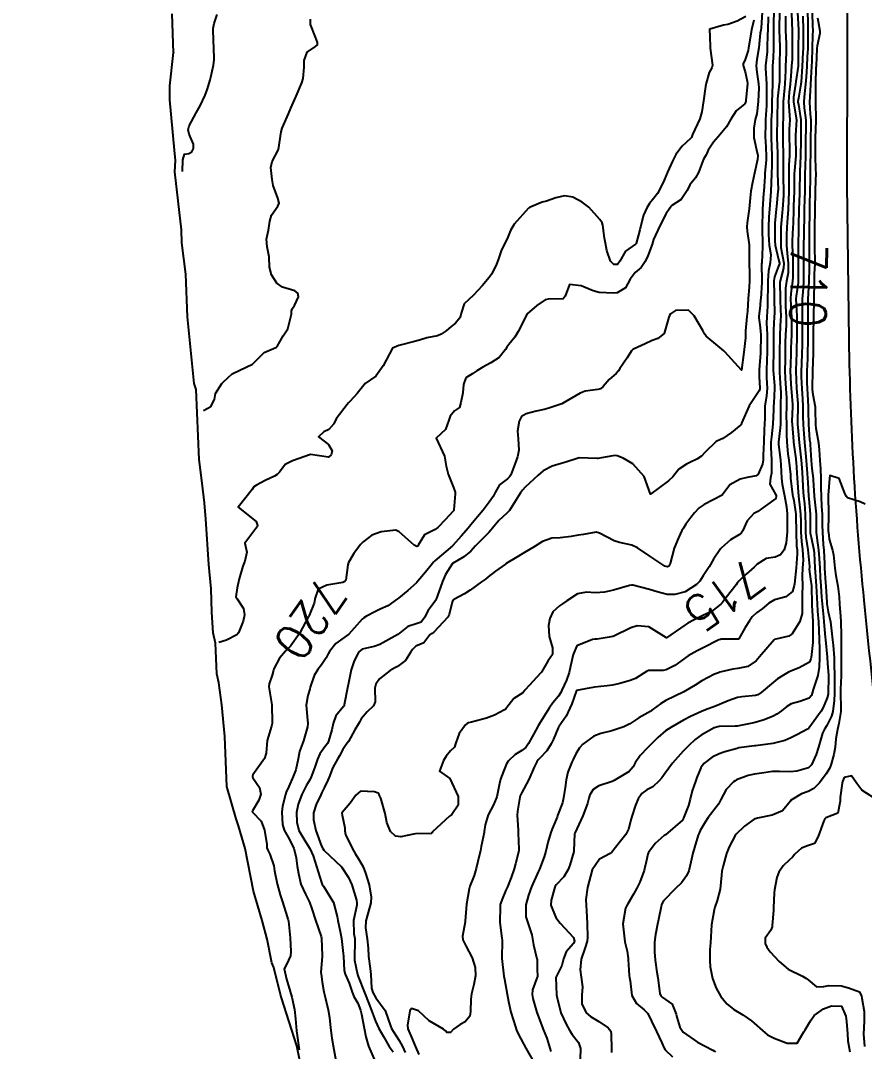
# Model space of a CAD drawing. Header units: metres. Extents: x 298520 to 308411, y 7433745 to 7450750.
# Drawn here: x 300935.2 to 301029.4, y 7443102.9 to 7443218.1 of the extents above; entities that cross this region are included whole.
import ezdxf
from ezdxf.enums import TextEntityAlignment as Align

# ---------------------------------------------------------------- set-up
doc = ezdxf.new("R2010")
doc.units = ezdxf.units.M
doc.header["$LTSCALE"] = 10
doc.linetypes.add('DASHED', pattern=[0.75, 0.5, -0.25])
for name, color, linetype in [('Area', 45, 'Continuous'), ('Cotas', 45, 'Continuous'), ('Curvas de Nivel 1m', 11, 'Continuous'), ('Curvas de Nivel 5m', 15, 'Continuous'), ('Vias Primárias', 230, 'Continuous'), ('Vias Secundárias', 230, 'DASHED')]:
    doc.layers.add(name, color=color, linetype=linetype)
doc.styles.add('Style-STANDARD', font='STANDARD.shx')

msp = doc.modelspace()

# ---------------------------------------------------------------- linework, layer by layer
at = {"layer": 'Area'}
msp.add_polyline3d([(300966.78, 7443099.91, 719.1), (300966.03, 7443103.57, 719.03), (300964.31, 7443108.92, 719.31), (300964.22, 7443109.29, 719.16), (300963.45, 7443112.29, 719.53), (300963.25, 7443112.81, 719.91), (300962.71, 7443115.48, 738.25), (300962.15, 7443117.56, 737.49), (300961.21, 7443120.82, 719.8), (300960.26, 7443125.6, 730.07), (300959.54, 7443128.12, 730.48), (300959.26, 7443128.91, 720.53), (300958.21, 7443132.52, 720.14), (300958.03, 7443137.18, 720.22), (300958, 7443138.11, 720.25), (300957.66, 7443141.64, 720.31), (300957.33, 7443144.11, 726.72), (300957.12, 7443145.09, 720.48), (300956.94, 7443148.54, 730.3), (300956.71, 7443149.69, 726.25), (300956.55, 7443151.99, 730.97), (300956.48, 7443154.59, 727.7), (300956.21, 7443157.32, 721.12), (300955.89, 7443162.37, 721.12), (300955.74, 7443164.19, 725.23), (300955.48, 7443166.4, 721.14), (300955.12, 7443169.05, 721.27), (300954.79, 7443176.87, 721.18), (300954.59, 7443177.53, 721.06), (300953.83, 7443184.96, 720.91), (300953.65, 7443189.74, 720.6), (300953.21, 7443193.25, 720.5), (300953.15, 7443194.7, 720.46), (300952.4, 7443201.15, 720.31), (300952.47, 7443202.42, 720.36), (300952.39, 7443203.58, 720.31), (300951.86, 7443209.22, 720.07), (300951.87, 7443210.77, 720.07), (300952.25, 7443214.5, 720.01), (300952.27, 7443214.46, 719.96), (300952.1, 7443218.83, 719.96)], dxfattribs=at)
at = {"layer": 'Curvas de Nivel 1m', "flags": 128}
for points, elevation in [([(301017.99, 7443219), (301017.89, 7443217.26), (301017.85, 7443217), (301017.79, 7443216.66), (301017.63, 7443215.01), (301017.42, 7443213.7), (301017.33, 7443213.01), (301017.39, 7443212.31), (301017.58, 7443211.01), (301017.61, 7443210.55), (301017.57, 7443209.01), (301017.39, 7443207.66), (301017.23, 7443207.01), (301017.05, 7443206.05), (301017.07, 7443205.01), (301017.38, 7443203.61), (301017.51, 7443203.01), (301017.49, 7443202.53), (301017.13, 7443201.01), (301016.91, 7443199.98), (301016.75, 7443199.02), (301016.67, 7443198.27), (301016.55, 7443197.02), (301016.34, 7443195.47), (301016.3, 7443195.02), (301016.34, 7443194.56), (301016.54, 7443193.02), (301016.56, 7443191.74), (301016.55, 7443191.02), (301016.57, 7443189.77), (301016.58, 7443189.02), (301016.53, 7443188.29), (301016.43, 7443187.02), (301016.35, 7443185.6), (301016.3, 7443185.02), (301016.14, 7443183.42), (301016.14, 7443183.02), (301016.14, 7443182.62), (301015.96, 7443181.03), (301015.69, 7443179.03), (301013.83, 7443181.05), (301013.71, 7443181.16), (301013.04, 7443181.74), (301011.74, 7443182.82), (301011.57, 7443183.08), (301011.37, 7443183.46), (301010.4, 7443185.09), (301009.77, 7443185.71), (301008.33, 7443185.67), (301007.76, 7443185.31), (301007.64, 7443185.12), (301007.56, 7443184.92), (301007.07, 7443183.13), (301006.34, 7443182.54), (301005.73, 7443182.33), (301004.92, 7443181.96), (301003.72, 7443181.4), (301003.56, 7443181.32), (301003.42, 7443181.17), (301002.91, 7443180.38), (301002.12, 7443179.19), (301001.95, 7443178.94), (301001.68, 7443178.65), (301000.91, 7443177.97), (301000.26, 7443177.21), (300999.94, 7443176.93), (300999.66, 7443176.86), (300998.23, 7443176.67), (300997.66, 7443176.45), (300995.64, 7443175.27), (300994.16, 7443174.77), (300993.64, 7443174.61), (300992.77, 7443174.44), (300991.63, 7443174.14), (300991.12, 7443173.83), (300990.85, 7443173.33), (300990.69, 7443172.25), (300990.76, 7443171.33), (300990.81, 7443170.1), (300990.67, 7443169.33), (300990.39, 7443168.51), (300989.93, 7443167.34), (300989.79, 7443167.1), (300989.55, 7443166.89), (300988.67, 7443166.21), (300988.18, 7443165.35), (300987.96, 7443164.91), (300987.51, 7443164.26), (300986.83, 7443163.37), (300986.22, 7443162.65), (300985.48, 7443161.73), (300985.32, 7443161.54), (300985.2, 7443161.39), (300984.37, 7443160.49), (300983.45, 7443159.45), (300983.42, 7443159.41), (300981.44, 7443157.71), (300981.29, 7443157.58), (300981.17, 7443157.44), (300980.42, 7443156.45), (300979.53, 7443155.46), (300979.48, 7443155.38), (300979.4, 7443155.25), (300978.45, 7443154.42), (300977.38, 7443153.56), (300977.28, 7443153.48), (300976.18, 7443152.69), (300975.36, 7443152.31), (300974.81, 7443152.07), (300973.83, 7443151.53), (300973.52, 7443151.36), (300973.35, 7443151.22), (300971.84, 7443149.55), (300971.33, 7443149.15), (300970.41, 7443148.49), (300969.68, 7443147.58), (300969.55, 7443147.34), (300969.3, 7443146.89), (300968.79, 7443146.09), (300968.4, 7443145.59), (300967.96, 7443144.91), (300967.53, 7443143.6), (300967.48, 7443143.38), (300967.25, 7443142.69), (300967.07, 7443141.6), (300967.22, 7443139.93), (300967.27, 7443139.6), (300967.27, 7443139.54), (300967.21, 7443139.18), (300966.77, 7443137.61), (300966.35, 7443136.44), (300966.18, 7443135.61), (300965.92, 7443134.39), (300965.64, 7443133.62), (300965.13, 7443132.52), (300964.85, 7443131.9), (300964.77, 7443131.63), (300964.43, 7443130.31), (300964.36, 7443129.64), (300964.45, 7443128.27), (300964.61, 7443127.63), (300965.06, 7443126.86), (300965.72, 7443125.62), (300965.95, 7443124.54), (300966.08, 7443123.61), (300966.21, 7443122.8), (300966.47, 7443121.61), (300966.99, 7443120.48), (300967.44, 7443119.6), (300967.71, 7443118.85), (300968.12, 7443117.59), (300968.76, 7443115.75), (300968.8, 7443115.58), (300968.87, 7443113.62), (300968.87, 7443113.58), (300968.73, 7443111.73), (300968.74, 7443111.58), (300968.87, 7443110.65), (300969.07, 7443109.58), (300969.13, 7443109.29), (300969.55, 7443107.57), (300969.68, 7443106.72), (300969.8, 7443105.57), (300969.95, 7443104.41), (300970.1, 7443103.57), (300970.4, 7443101.93)], 719), ([(301019.3, 7443218.99), (301019.28, 7443217.86), (301019.27, 7443216.99), (301019.28, 7443215.84), (301019.28, 7443214.99), (301019.23, 7443213.86), (301019.17, 7443212.99), (301019.16, 7443211.91), (301019.17, 7443210.99), (301019.12, 7443209.93), (301019.09, 7443208.99), (301019.06, 7443207.96), (301019.02, 7443206.99), (301019, 7443206), (301019.01, 7443204.99), (301019.04, 7443203.94), (301019.08, 7443202.99), (301019.07, 7443201.88), (301019.03, 7443200.99), (301019.01, 7443199.92), (301018.97, 7443198.99), (301018.89, 7443198.02), (301018.8, 7443196.99), (301018.74, 7443196.15), (301018.69, 7443194.99), (301018.69, 7443194.17), (301018.79, 7443192.99), (301018.95, 7443191.88), (301018.91, 7443190.99), (301018.71, 7443190.1), (301018.64, 7443188.99), (301018.63, 7443188.16), (301018.6, 7443186.99), (301018.58, 7443186.18), (301018.52, 7443184.99), (301018.5, 7443184.25), (301018.55, 7443182.99), (301018.57, 7443182.16), (301018.55, 7443180.99), (301018.52, 7443180.18), (301018.48, 7443178.99), (301018.5, 7443178.17), (301018.55, 7443176.99), (301018.48, 7443176.16), (301018.3, 7443174.99), (301018.28, 7443173.65), (301018.27, 7443173), (301018.23, 7443172.39), (301018.17, 7443171), (301018.1, 7443169.52), (301018.1, 7443169), (301018.05, 7443168.52), (301017.55, 7443167.4), (301017.34, 7443167.22), (301016.33, 7443167.02), (301015.69, 7443166.88), (301015.54, 7443166.84), (301014.37, 7443166.2), (301013.52, 7443165.05), (301011.51, 7443164), (301010.96, 7443163.63), (301010.43, 7443163.09), (301010.02, 7443162.56), (301009.48, 7443161.81), (301009.2, 7443161.38), (301009.04, 7443161.1), (301008.66, 7443160.31), (301008.19, 7443159.12), (301007.73, 7443157.42), (301007.59, 7443157.13), (301007.42, 7443157.05), (301007.12, 7443157.13), (301005.44, 7443158.23), (301004.09, 7443159.16), (301003.46, 7443159.49), (301002.05, 7443159.78), (301001.46, 7443159.95), (300999.85, 7443160.83), (300999.47, 7443160.94), (300998.03, 7443160.67), (300997.47, 7443160.59), (300996.66, 7443160.45), (300995.46, 7443160.29), (300994.5, 7443160.24), (300993.46, 7443159.88), (300992.54, 7443159.3), (300991.45, 7443158.64), (300990.62, 7443158.15), (300989.43, 7443157.42), (300989.38, 7443157.39), (300989.32, 7443157.34), (300988.21, 7443156.56), (300987.41, 7443155.92), (300987.1, 7443155.67), (300986.67, 7443155.37), (300985.39, 7443154.46), (300984.77, 7443154.02), (300983.58, 7443153.41), (300983.45, 7443153.34), (300983.38, 7443153.09), (300983.05, 7443151.72), (300982.89, 7443151.42), (300981.34, 7443149.74), (300981.16, 7443149.62), (300980.87, 7443149.44), (300980.2, 7443148.58), (300979.32, 7443148.2), (300978.95, 7443147.83), (300978.74, 7443147.47), (300978.17, 7443146.6), (300977.29, 7443145.94), (300976.98, 7443145.79), (300976.45, 7443145.49), (300975.27, 7443144.54), (300974.84, 7443143.94), (300974.76, 7443143.52), (300974.78, 7443141.98), (300974.59, 7443141.52), (300973.9, 7443140.86), (300973.22, 7443140.07), (300973.03, 7443139.72), (300972.92, 7443139.53), (300972.51, 7443138.85), (300971.8, 7443137.55), (300971.54, 7443137.2), (300971.18, 7443136.66), (300970.79, 7443135.94), (300970.58, 7443135.57), (300970.07, 7443134.65), (300969.64, 7443133.58), (300969.5, 7443133.21), (300969.13, 7443132.45), (300968.84, 7443131.86), (300968.71, 7443131.58), (300968.19, 7443130.5), (300967.9, 7443129.59), (300967.89, 7443128.78), (300968.16, 7443127.59), (300968.79, 7443125.84), (300968.93, 7443125.58), (300969.04, 7443125.42), (300971.02, 7443123.56), (300971.81, 7443122.35), (300972.19, 7443121.54), (300972.7, 7443119.81), (300972.75, 7443119.53), (300972.72, 7443119.28), (300972.38, 7443117.54), (300972.42, 7443116.05), (300972.5, 7443115.54), (300972.51, 7443115.13), (300972.46, 7443113.54), (300972.48, 7443113.12), (300972.8, 7443111.53), (300972.88, 7443111.3), (300973.59, 7443109.52), (300974.09, 7443108.27), (300974.37, 7443107.51), (300974.82, 7443106.32), (300975.21, 7443105.51), (300975.7, 7443104.6), (300976.35, 7443103.49), (300976.78, 7443102.9)], 717), ([(301019.92, 7443218.98), (301019.9, 7443217.23), (301019.9, 7443216.98), (301019.98, 7443215.12), (301019.98, 7443214.98), (301019.95, 7443213.13), (301019.94, 7443212.98), (301019.92, 7443211.14), (301019.91, 7443210.98), (301019.72, 7443209.32), (301019.7, 7443208.98), (301019.66, 7443207.35), (301019.66, 7443206.98), (301019.65, 7443205.34), (301019.65, 7443204.98), (301019.71, 7443203.25), (301019.71, 7443202.98), (301019.72, 7443201.22), (301019.71, 7443200.98), (301019.77, 7443199.15), (301019.76, 7443198.98), (301019.6, 7443197.29), (301019.57, 7443196.98), (301019.43, 7443195.44), (301019.4, 7443194.98), (301019.4, 7443193.45), (301019.45, 7443192.98), (301019.84, 7443191.36), (301019.92, 7443190.98), (301019.92, 7443190.9), (301019.83, 7443190.63), (301019.37, 7443189.43), (301019.31, 7443188.98), (301019.33, 7443187.45), (301019.33, 7443186.98), (301019.36, 7443185.39), (301019.35, 7443184.98), (301019.26, 7443183.47), (301019.26, 7443182.98), (301019.28, 7443181.43), (301019.27, 7443180.98), (301019.23, 7443179.45), (301019.24, 7443178.98), (301019.36, 7443177.29), (301019.38, 7443176.98), (301019.3, 7443175.33), (301019.27, 7443174.98), (301019.26, 7443174.6), (301019.18, 7443172.99), (301019.03, 7443171.56), (301018.98, 7443170.99), (301018.98, 7443170.38), (301019.05, 7443168.99), (301019.03, 7443167.51), (301018.92, 7443166.99), (301018.85, 7443166.3), (301019.52, 7443165.09), (301019.56, 7443164.98), (301019.57, 7443164.94), (301019.52, 7443164.68), (301018.32, 7443163.81), (301017.51, 7443163.24), (301017.36, 7443163.15), (301017.08, 7443163.01), (301016.31, 7443162.2), (301015.81, 7443161.03), (301015.67, 7443160.83), (301015.47, 7443160.68), (301014.46, 7443160.05), (301013.45, 7443159.17), (301013.35, 7443159.05), (301012.58, 7443157.92), (301012.07, 7443157.07), (301011.41, 7443156.05), (301011.02, 7443155.47), (301010.68, 7443155.09), (301009.39, 7443154.25), (301008.23, 7443153.95), (301007.39, 7443153.98), (301006.29, 7443154.25), (301005.4, 7443154.53), (301003.57, 7443155), (301003.4, 7443155.02), (301003.19, 7443154.97), (301001.4, 7443154.44), (301000.39, 7443154.21), (300999.39, 7443154.16), (300998.4, 7443154.22), (300997.39, 7443154.02), (300996.18, 7443153.26), (300995.72, 7443152.92), (300995.37, 7443152.7), (300994.63, 7443152.01), (300994.29, 7443151.28), (300994.14, 7443150.49), (300994.23, 7443149.28), (300994.59, 7443148.01), (300994.58, 7443147.28), (300994.07, 7443146.51), (300993.36, 7443145.29), (300993.32, 7443145.25), (300993.28, 7443145.21), (300991.55, 7443143.32), (300991.42, 7443143.16), (300991.26, 7443142.99), (300990.25, 7443142.33), (300989.49, 7443141.34), (300989.38, 7443141.19), (300989.23, 7443141.07), (300988.1, 7443140.47), (300987.22, 7443140.15), (300985.55, 7443139.72), (300985.22, 7443139.63), (300985.06, 7443139.55), (300984.87, 7443139.39), (300984.15, 7443138.45), (300983.81, 7443137.4), (300983.66, 7443136.93), (300983.18, 7443136.51), (300982.7, 7443135.89), (300982.41, 7443135.42), (300981.97, 7443134.25), (300983.14, 7443133.41), (300984.06, 7443131.4), (300984.07, 7443130.44), (300983.34, 7443129.41), (300983.21, 7443129.29), (300983.09, 7443129.19), (300981.2, 7443127.44), (300981.14, 7443127.37), (300981.07, 7443127.27), (300979.3, 7443127.23), (300979.07, 7443127.21), (300977.64, 7443126.9), (300977.07, 7443126.99), (300976.5, 7443127.49), (300976.09, 7443128.5), (300975.9, 7443129.5), (300975.4, 7443131.23), (300975.28, 7443131.51), (300975.23, 7443131.61), (300975.13, 7443131.76), (300974.71, 7443131.93), (300973.13, 7443132.01), (300972.62, 7443131.54), (300972, 7443130.66), (300971.09, 7443129.63), (300971.07, 7443129.59), (300971.06, 7443129.56), (300971.09, 7443129.32), (300971.41, 7443127.89), (300971.4, 7443127.56), (300971.48, 7443127.15), (300972.25, 7443125.54), (300972.54, 7443125.04), (300973.03, 7443124.24), (300973.43, 7443123.53), (300973.7, 7443122.84), (300974.11, 7443121.52), (300974.33, 7443120.17), (300974.3, 7443119.52), (300974.02, 7443118.46), (300973.74, 7443117.52), (300973.72, 7443116.74), (300973.89, 7443115.52), (300973.99, 7443114.45), (300974.04, 7443113.52), (300974.22, 7443112.19), (300974.3, 7443111.52), (300974.38, 7443109.99), (300974.51, 7443109.51), (300974.85, 7443108.93), (300975.91, 7443107.5), (300976.5, 7443105.8), (300976.62, 7443105.49), (300976.8, 7443105.2), (300977.48, 7443104.17), (300977.84, 7443103.47), (300978.12, 7443102.81)], 716), ([(301021.27, 7443218.96), (301021.32, 7443217.8), (301021.34, 7443216.96), (301021.35, 7443216.18), (301021.35, 7443214.97), (301021.33, 7443213.74), (301021.29, 7443212.97), (301021.19, 7443211.86), (301021.11, 7443210.97), (301021, 7443210.04), (301020.95, 7443208.97), (301021.03, 7443207.98), (301021.07, 7443206.97), (301021.03, 7443205.95), (301021.02, 7443204.97), (301021.04, 7443203.92), (301021.04, 7443202.97), (301020.99, 7443201.94), (301020.96, 7443200.97), (301020.97, 7443199.94), (301020.98, 7443198.97), (301020.94, 7443197.95), (301020.89, 7443196.97), (301020.84, 7443196.03), (301020.77, 7443194.97), (301020.73, 7443194.11), (301020.72, 7443192.97), (301020.78, 7443192.03), (301020.9, 7443190.97), (301020.89, 7443189.9), (301020.71, 7443188.97), (301020.6, 7443188.17), (301020.59, 7443186.97), (301020.62, 7443186.12), (301020.66, 7443184.97), (301020.66, 7443184.06), (301020.62, 7443182.97), (301020.58, 7443182.12), (301020.57, 7443180.97), (301020.55, 7443180.13), (301020.54, 7443178.97), (301020.57, 7443178.08), (301020.64, 7443176.97), (301020.71, 7443175.91), (301020.72, 7443174.97), (301020.69, 7443173.92), (301020.7, 7443172.97), (301020.72, 7443171.85), (301020.74, 7443170.97), (301020.87, 7443169.68), (301020.97, 7443168.97), (301021.15, 7443167.37), (301021.18, 7443166.96), (301021.39, 7443165.1), (301021.42, 7443164.96), (301021.52, 7443164.46), (301021.73, 7443163.18), (301021.75, 7443162.96), (301021.75, 7443162.7), (301021.79, 7443160.96), (301021.85, 7443159.35), (301021.89, 7443158.95), (301021.91, 7443158.49), (301021.78, 7443156.95), (301021.6, 7443155.15), (301021.58, 7443154.96), (301021.4, 7443154.29), (301020.64, 7443153.72), (301019.39, 7443153.37), (301018.75, 7443152.99), (301017.99, 7443152.38), (301017.37, 7443151.91), (301016.9, 7443151.47), (301016.57, 7443151.02), (301016.1, 7443150.27), (301015.4, 7443149.03), (301015.37, 7443148.99), (301015.33, 7443148.97), (301013.41, 7443148.97), (301013.33, 7443148.95), (301013.17, 7443148.89), (301011.32, 7443147.96), (301010.74, 7443147.67), (301009.72, 7443147.1), (301009.47, 7443146.94), (301009.31, 7443146.83), (301008.23, 7443146.04), (301007.29, 7443145.55), (301006.95, 7443145.48), (301005.29, 7443145.47), (301005.07, 7443145.37), (301004.77, 7443145.16), (301003.85, 7443144.59), (301003.27, 7443144.35), (301002.11, 7443144.02), (301001.27, 7443143.84), (301000.7, 7443143.78), (300999.27, 7443143.63), (300997.26, 7443143.25), (300996.73, 7443141.76), (300996.53, 7443141.26), (300996.11, 7443140.38), (300995.32, 7443139.27), (300995.28, 7443139.21), (300995.21, 7443139.06), (300994.68, 7443137.79), (300994.43, 7443137.28), (300993.94, 7443136.52), (300993.17, 7443135.68), (300992.98, 7443135.48), (300992.85, 7443135.29), (300992.54, 7443134.69), (300991.94, 7443133.31), (300991.13, 7443131.79), (300990.98, 7443131.47), (300990.94, 7443131.32), (300990.67, 7443129.75), (300990.64, 7443129.32), (300990.74, 7443127.66), (300990.76, 7443127.32), (300990.84, 7443125.53), (300990.82, 7443125.32), (300990.45, 7443123.9), (300990.29, 7443123.33), (300989.97, 7443122.37), (300989.55, 7443121.33), (300989.38, 7443120.95), (300988.98, 7443119.95), (300988.8, 7443119.52), (300988.76, 7443119.34), (300988.74, 7443119.11), (300988.7, 7443117.34), (300988.93, 7443115.59), (300988.98, 7443115.34), (300988.98, 7443115.28), (300988.94, 7443113.34), (300988.94, 7443113.3), (300989.16, 7443111.34), (300989.21, 7443111.01), (300989.51, 7443109.33), (300989.66, 7443108.51), (300989.94, 7443107.33), (300990.44, 7443105.69), (300990.57, 7443105.32), (300990.8, 7443104.84), (300991.62, 7443103.31), (300992.76, 7443101.3)], 714), ([(301021.96, 7443218.95), (301022.05, 7443217.04), (301022.06, 7443216.95), (301022.06, 7443216.86), (301022.03, 7443214.96), (301022, 7443213.05), (301022, 7443212.96), (301021.77, 7443211.27), (301021.73, 7443210.96), (301021.5, 7443209.52), (301021.49, 7443208.97), (301021.81, 7443207.18), (301021.82, 7443206.96), (301021.72, 7443205.25), (301021.71, 7443204.96), (301021.75, 7443203.18), (301021.75, 7443202.96), (301021.6, 7443201.32), (301021.58, 7443200.96), (301021.58, 7443199.32), (301021.57, 7443198.96), (301021.51, 7443197.36), (301021.49, 7443196.96), (301021.45, 7443195.4), (301021.43, 7443194.96), (301021.36, 7443193.46), (301021.36, 7443192.96), (301021.41, 7443191.39), (301021.44, 7443190.96), (301021.43, 7443189.35), (301021.39, 7443188.96), (301021.19, 7443187.57), (301021.17, 7443186.97), (301021.24, 7443185.49), (301021.26, 7443184.97), (301021.28, 7443183.43), (301021.27, 7443182.96), (301021.2, 7443181.48), (301021.19, 7443180.97), (301021.15, 7443179.52), (301021.14, 7443178.97), (301021.2, 7443177.44), (301021.23, 7443176.96), (301021.37, 7443175.23), (301021.38, 7443174.96), (301021.32, 7443173.27), (301021.33, 7443172.96), (301021.5, 7443171.05), (301021.51, 7443170.96), (301021.59, 7443170.41), (301021.75, 7443169.13), (301021.77, 7443168.96), (301021.78, 7443168.74), (301021.91, 7443166.95), (301022, 7443165.43), (301022.05, 7443164.95), (301022.22, 7443163.66), (301022.28, 7443162.95), (301022.3, 7443162.14), (301022.31, 7443160.95), (301022.39, 7443159.87), (301022.5, 7443158.94), (301022.57, 7443157.81), (301022.52, 7443156.94), (301022.48, 7443156.01), (301022.49, 7443154.94), (301022.45, 7443154), (301022.46, 7443152.94), (301022.46, 7443151.85), (301022.19, 7443150.95), (301021.34, 7443149.58), (301020.99, 7443149.31), (301019.53, 7443148.98), (301019.37, 7443148.94), (301019.33, 7443148.91), (301017.71, 7443147), (301017.52, 7443146.79), (301017.31, 7443146.57), (301016.38, 7443145.94), (301015.29, 7443145.68), (301014.71, 7443145.61), (301013.29, 7443145.28), (301013.11, 7443145.22), (301012.69, 7443145.06), (301011.28, 7443144.31), (301010.53, 7443143.83), (301009.26, 7443143.1), (301007.25, 7443142.11), (301006.63, 7443141.75), (301005.82, 7443141.14), (301005.48, 7443140.9), (301005.23, 7443140.75), (301004.21, 7443140.17), (301003.22, 7443139.53), (301002.55, 7443139.18), (301001.21, 7443138.73), (300999.98, 7443138.43), (300999.2, 7443138.14), (300997.96, 7443137.24), (300997.59, 7443136.84), (300997.18, 7443136.16), (300996.89, 7443135.53), (300996.76, 7443135.25), (300996.29, 7443134.12), (300996.11, 7443133.26), (300995.99, 7443132.4), (300995.83, 7443131.26), (300995.69, 7443130.68), (300995.15, 7443129.27), (300995.14, 7443129.23), (300995.09, 7443129.1), (300994.55, 7443127.8), (300994.37, 7443127.28), (300994.08, 7443126.26), (300993.85, 7443125.28), (300993.67, 7443124.65), (300993.14, 7443123.29), (300993.1, 7443123.21), (300993.02, 7443123.07), (300992.25, 7443121.3), (300991.89, 7443120.4), (300991.6, 7443119.31), (300991.62, 7443117.97), (300991.82, 7443117.31), (300992.27, 7443115.96), (300992.4, 7443115.3), (300992.47, 7443114.84), (300992.85, 7443113.29), (300992.86, 7443113.25), (300992.89, 7443112.12), (300992.9, 7443111.29), (300992.9, 7443111.27), (300992.88, 7443111.21), (300992.36, 7443109.8), (300992.31, 7443109.3), (300992.39, 7443108.84), (300992.83, 7443107.29), (300993.58, 7443105.29), (300993.94, 7443104.43), (300994.3, 7443103.28), (300994.41, 7443102.91)], 713), ([(300955.63, 7443174.52), (300956.42, 7443174.95), (300956.83, 7443175.73), (300956.97, 7443176.41), (300957.67, 7443177.51), (300957.76, 7443177.63), (300957.83, 7443177.72), (300958.8, 7443178.59), (300959.69, 7443179), (300961.09, 7443179.68), (300961.7, 7443180.29), (300962.38, 7443180.99), (300963.71, 7443181.56), (300963.78, 7443181.58), (300963.85, 7443181.65), (300964.52, 7443182.85), (300965.03, 7443183.63), (300965.43, 7443185.29), (300965.44, 7443185.62), (300965.52, 7443185.87), (300965.77, 7443186.25), (300966.22, 7443187.19), (300966.16, 7443187.62), (300965.8, 7443187.86), (300964.44, 7443188.28), (300963.8, 7443188.72), (300963.2, 7443189.66), (300962.97, 7443190.51), (300962.94, 7443191.66), (300962.71, 7443192.8), (300962.64, 7443193.66), (300962.87, 7443194.66), (300963.01, 7443195.66), (300963.2, 7443196.34), (300963.9, 7443197.32), (300964.05, 7443197.65), (300963.91, 7443198.23), (300963.41, 7443199.66), (300963.27, 7443200.33), (300963.15, 7443201.66), (300963.28, 7443202.34), (300963.98, 7443203.65), (300964.27, 7443205.65), (300964.39, 7443206.03), (300965.1, 7443207.63), (300965.38, 7443208.28), (300965.95, 7443209.62), (300966.06, 7443209.87), (300966.59, 7443211.09), (300966.76, 7443211.61), (300966.84, 7443212.86), (300966.86, 7443213.61), (300967.2, 7443214.52), (300968.12, 7443215.16), (300968.35, 7443215.37), (300968.36, 7443215.6), (300968.13, 7443216.21), (300967.55, 7443217.61), (300967.55, 7443218.21)], 721), ([(301016.17, 7443218.51), (301015.2, 7443218), (301014.15, 7443217.64), (301013.67, 7443217.53), (301012.14, 7443217.12), (301012.12, 7443217.09), (301012.12, 7443217.07), (301012.11, 7443217.04), (301012.14, 7443216.31), (301012.19, 7443215.07), (301012.2, 7443214.99), (301012.47, 7443213.07), (301012.36, 7443212.79), (301012.08, 7443212.27), (301011.74, 7443211.07), (301011.67, 7443210.68), (301011.45, 7443209.08), (301011.26, 7443207.86), (301011.02, 7443207.09), (301010.22, 7443205.32), (301010.14, 7443205.1), (301010.1, 7443205), (301010, 7443204.9), (301009.06, 7443204.03), (301008.36, 7443203.12), (301007.97, 7443202.36), (301007.44, 7443201.13), (301007.06, 7443200.25), (301006.54, 7443199.14), (301006.32, 7443198.75), (301005.92, 7443198.21), (301005.42, 7443197.64), (301005.12, 7443197.16), (301004.73, 7443196.32), (301004.45, 7443195.16), (301004.35, 7443194.69), (301003.94, 7443193.17), (301003.91, 7443193.12), (301003.86, 7443193.08), (301002.72, 7443192.32), (301002.11, 7443191.19), (301001.83, 7443190.82), (301001.44, 7443190.81), (301001.07, 7443191.2), (301000.66, 7443192.4), (301000.49, 7443193.21), (301000.41, 7443193.75), (301000.2, 7443195.22), (301000.13, 7443195.46), (300999.89, 7443195.84), (300998.65, 7443197.23), (300997.91, 7443197.79), (300996.85, 7443198.33), (300995.92, 7443198.5), (300994.94, 7443198.26), (300993.91, 7443197.91), (300993.44, 7443197.77), (300992.26, 7443197.31), (300992.01, 7443197.2), (300991.9, 7443197.11), (300990.29, 7443195.33), (300989.88, 7443194.62), (300989.52, 7443193.69), (300989.35, 7443193.35), (300988.85, 7443192.35), (300988.52, 7443191.35), (300988.33, 7443190.85), (300987.82, 7443189.79), (300987.53, 7443189.36), (300986.72, 7443188.45), (300985.78, 7443187.39), (300984.73, 7443186.44), (300984.38, 7443185.4), (300984.26, 7443184.9), (300983.75, 7443184.26), (300983.27, 7443183.9), (300982.71, 7443183.42), (300982.15, 7443183.02), (300981.73, 7443182.87), (300980.57, 7443182.61), (300979.73, 7443182.37), (300979.02, 7443182.17), (300977.72, 7443181.84), (300977.42, 7443181.78), (300976.72, 7443181.49), (300975.69, 7443179.51), (300974.87, 7443178.33), (300973.67, 7443177.53), (300972.76, 7443176.43), (300971.98, 7443175.55), (300971.82, 7443175.37), (300971.64, 7443175.18), (300970.44, 7443173.57), (300970.15, 7443173.04), (300969.61, 7443172.39), (300969.06, 7443172.12), (300968.44, 7443171.59), (300969.58, 7443170.72), (300970, 7443170), (300969.86, 7443169.58), (300969.57, 7443169.31), (300967.57, 7443169.6), (300965.57, 7443168.88), (300964.72, 7443168.48), (300964.1, 7443167.64), (300963.84, 7443167.35), (300963.55, 7443167.19), (300962.51, 7443166.68), (300961.53, 7443166.16), (300961.23, 7443165.98), (300961.04, 7443165.68), (300959.5, 7443163.7), (300961.48, 7443162.1), (300961.64, 7443161.67), (300961.61, 7443161.53), (300961.47, 7443161.35), (300960.23, 7443159.69), (300960.44, 7443158.68), (300960.24, 7443157.69), (300960.01, 7443157.11), (300959.61, 7443155.7), (300959.39, 7443154.72), (300959.22, 7443153.7), (300959.38, 7443153.48), (300960.09, 7443152.41), (300960.21, 7443151.69), (300960.05, 7443150.99), (300959.53, 7443149.7), (300959.33, 7443149.47), (300958.18, 7443148.85), (300957.32, 7443148.59)], 721), ([(301018.68, 7443218.48), (301018.62, 7443217), (301018.61, 7443216.52), (301018.57, 7443215), (301018.55, 7443214.57), (301018.37, 7443213), (301018.37, 7443212.72), (301018.49, 7443211), (301018.49, 7443210.57), (301018.49, 7443209), (301018.47, 7443208.57), (301018.37, 7443207), (301018.36, 7443206.65), (301018.35, 7443205), (301018.36, 7443204.63), (301018.45, 7443203), (301018.44, 7443202.52), (301018.31, 7443201), (301018.28, 7443200.66), (301018.18, 7443199), (301018.16, 7443198.76), (301018.04, 7443197), (301018.04, 7443196.86), (301017.98, 7443195), (301017.98, 7443194.91), (301018.04, 7443193), (301018.05, 7443192.8), (301017.95, 7443191), (301017.94, 7443190.89), (301017.96, 7443189), (301017.95, 7443188.86), (301017.84, 7443187), (301017.83, 7443186.95), (301017.78, 7443186.24), (301017.64, 7443185), (301017.64, 7443184.88), (301017.75, 7443184.09), (301017.86, 7443183), (301017.86, 7443182.88), (301017.83, 7443181), (301017.83, 7443180.88), (301017.7, 7443179.56), (301017.65, 7443179), (301017.68, 7443178.26), (301017.75, 7443177), (301017.74, 7443176.92), (301017.66, 7443176.72), (301016.55, 7443175.02), (301015.69, 7443173.1), (301015.68, 7443173.03), (301015.69, 7443172.97), (301015.62, 7443172.9), (301014.58, 7443172.07), (301013.6, 7443171.4), (301013.36, 7443171.29), (301012.88, 7443171.06), (301011.58, 7443169.81), (301011.23, 7443169.43), (301010.69, 7443169.09), (301009.94, 7443168.72), (301009.56, 7443168.52), (301008.71, 7443167.95), (301008.04, 7443167.12), (301007.54, 7443166.64), (301005.52, 7443165.15), (301004.83, 7443167.16), (301003.56, 7443168.57), (301002.49, 7443169.19), (301001.82, 7443169.44), (301001.58, 7443169.47), (301001.33, 7443169.45), (301000.05, 7443169.22), (300999.64, 7443169.15), (300999.57, 7443169.15), (300997.57, 7443169.24), (300996.09, 7443168.74), (300995.56, 7443168.59), (300994.56, 7443168.28), (300993.55, 7443167.77), (300992.98, 7443167.3), (300991.53, 7443165.96), (300991.22, 7443165.63), (300991, 7443165.33), (300990.44, 7443164.41), (300989.78, 7443163.34), (300989.65, 7443163.19), (300989.5, 7443163.05), (300988.61, 7443162.22), (300987.88, 7443161.36), (300987.7, 7443161.13), (300987.47, 7443160.89), (300985.98, 7443159.38), (300985.45, 7443158.81), (300984.68, 7443158.16), (300983.43, 7443157.42), (300983.42, 7443157.41), (300982.65, 7443156.19), (300982.3, 7443155.43), (300981.69, 7443153.74), (300981.59, 7443153.44), (300981.53, 7443153.29), (300981.38, 7443153.08), (300980.68, 7443152.13), (300980.34, 7443151.45), (300979.91, 7443150.89), (300979.35, 7443150.67), (300978.43, 7443150.38), (300977.33, 7443149.48), (300975.32, 7443148.37), (300974.68, 7443148.16), (300973.32, 7443147.84), (300972.93, 7443147.54), (300972.39, 7443146.45), (300972.1, 7443145.55), (300971.79, 7443144.07), (300971.7, 7443143.55), (300971.34, 7443141.65), (300971.31, 7443141.56), (300971.29, 7443141.51), (300971.24, 7443141.45), (300970.39, 7443140.4), (300970.11, 7443139.57), (300969.93, 7443138.85), (300969.57, 7443137.58), (300969.46, 7443137.31), (300969.18, 7443136.95), (300968.6, 7443136.15), (300968.36, 7443135.59), (300968.06, 7443134.69), (300967.64, 7443133.6), (300967.48, 7443133.26), (300967.13, 7443132.65), (300966.61, 7443131.61), (300966.19, 7443130.53), (300966, 7443129.62), (300966.02, 7443128.55), (300966.27, 7443127.61), (300967.05, 7443126.29), (300967.49, 7443125.6), (300967.85, 7443124.77), (300968.23, 7443123.59), (300968.8, 7443121.78), (300968.88, 7443121.58), (300969, 7443121.37), (300970.13, 7443119.57), (300970.53, 7443117.99), (300970.61, 7443117.56), (300970.93, 7443116.13), (300971.02, 7443115.56), (300971.21, 7443113.86), (300971.23, 7443113.56), (300971.31, 7443111.98), (300971.43, 7443111.55), (300971.87, 7443110.54), (300972.2, 7443109.54), (300972.39, 7443109.08), (300972.84, 7443108.31), (300973.15, 7443107.53), (300973.26, 7443107.09), (300973.54, 7443105.52), (300973.76, 7443104.56), (300974.05, 7443103.52), (300974.77, 7443101.8)], 718), ([(301022.55, 7443218.56), (301022.58, 7443216.95), (301022.58, 7443215.4), (301022.56, 7443214.95), (301022.55, 7443214.52), (301022.48, 7443212.95), (301022.35, 7443211.23), (301022.31, 7443210.96), (301022.06, 7443209.38), (301021.99, 7443209.02), (301021.99, 7443208.96), (301022.05, 7443208.67), (301022.3, 7443206.96), (301022.33, 7443205.28), (301022.31, 7443204.96), (301022.31, 7443204.64), (301022.29, 7443202.96), (301022.2, 7443201.2), (301022.19, 7443200.96), (301022.17, 7443199.19), (301022.17, 7443198.96), (301022.16, 7443198.72), (301022.1, 7443196.96), (301022.06, 7443195.14), (301022.06, 7443194.96), (301022.06, 7443194.78), (301022.01, 7443192.96), (301022.01, 7443191.14), (301022.01, 7443190.96), (301022.02, 7443189.16), (301022.02, 7443188.96), (301022, 7443188.77), (301021.79, 7443187.3), (301021.74, 7443187), (301021.74, 7443186.96), (301021.78, 7443186.38), (301021.86, 7443185.05), (301021.86, 7443184.96), (301021.86, 7443184.86), (301021.87, 7443182.96), (301021.82, 7443181.07), (301021.82, 7443180.96), (301021.75, 7443179.01), (301021.74, 7443178.96), (301021.74, 7443178.91), (301021.84, 7443176.96), (301021.97, 7443175.28), (301021.98, 7443174.95), (301021.95, 7443173.27), (301021.95, 7443172.96), (301021.98, 7443172.6), (301022.14, 7443170.95), (301022.28, 7443169.65), (301022.34, 7443168.95), (301022.41, 7443168.1), (301022.49, 7443166.95), (301022.55, 7443165.96), (301022.63, 7443164.94), (301022.71, 7443164.14), (301022.81, 7443162.94), (301022.83, 7443161.59), (301022.84, 7443160.94), (301022.89, 7443160.36), (301023.11, 7443158.94), (301023.27, 7443157.09), (301023.27, 7443156.93), (301023.26, 7443156.78), (301023.41, 7443155.67), (301023.49, 7443154.93), (301023.49, 7443154.84), (301023.55, 7443152.93), (301023.55, 7443152.76), (301023.66, 7443150.93), (301023.67, 7443150.61), (301023.65, 7443148.93), (301023.64, 7443148.62), (301023.46, 7443146.93), (301023.44, 7443146.79), (301023.3, 7443146.41), (301022.13, 7443145.78), (301021.29, 7443145.45), (301020.95, 7443145.3), (301020.37, 7443144.97), (301019.72, 7443144.54), (301019.28, 7443144.19), (301017.89, 7443143), (301017.51, 7443142.76), (301017.26, 7443142.69), (301015.73, 7443142.55), (301015.25, 7443142.46), (301014.2, 7443142.09), (301013.24, 7443141.69), (301012.79, 7443141.51), (301011.66, 7443141.07), (301011.23, 7443140.9), (301009.98, 7443140.33), (301009.22, 7443139.93), (301007.81, 7443139.12), (301007.21, 7443138.73), (301006.33, 7443138.01), (301005.48, 7443137.15), (301005.34, 7443136.99), (301005.19, 7443136.84), (301004.36, 7443135.98), (301003.82, 7443135.16), (301003.59, 7443134.73), (301003.15, 7443134.19), (301001.47, 7443133.2), (301001.25, 7443133.09), (301001.14, 7443133.04), (300999.75, 7443132.6), (300999.13, 7443132.17), (300998.77, 7443131.58), (300998.66, 7443131.23), (300998.48, 7443130.61), (300997.97, 7443129.24), (300997.07, 7443127.31), (300997.06, 7443127.27), (300997.05, 7443127.25), (300996.97, 7443125.33), (300996.95, 7443125.25), (300996.53, 7443123.75), (300996.35, 7443123.26), (300995.84, 7443122.44), (300995.01, 7443121.54), (300994.88, 7443121.39), (300994.83, 7443121.27), (300994.42, 7443119.83), (300994.39, 7443119.28), (300994.96, 7443117.9), (300995.45, 7443117.27), (300996.93, 7443115.66), (300997.03, 7443115.25), (300996.92, 7443114.97), (300996.1, 7443114.07), (300995.81, 7443113.26), (300995.63, 7443112.53), (300994.98, 7443111.27), (300994.96, 7443111.19), (300995.04, 7443109.27), (300995.06, 7443109.06), (300995.52, 7443107.26), (300996.11, 7443105.96), (300996.51, 7443105.25), (300996.8, 7443104.83), (300997.49, 7443103.94), (300997.73, 7443103.24), (300997.66, 7443102.12)], 712), ([(301023.07, 7443218.94), (301023.09, 7443218.01), (301023.11, 7443216.94), (301023.11, 7443215.92), (301023.08, 7443214.95), (301023.04, 7443214.01), (301022.99, 7443212.95), (301022.91, 7443211.78), (301022.84, 7443210.95), (301022.67, 7443209.56), (301022.64, 7443208.95), (301022.69, 7443208.3), (301022.86, 7443206.95), (301022.88, 7443205.82), (301022.85, 7443204.95), (301022.85, 7443204.09), (301022.84, 7443202.95), (301022.79, 7443201.78), (301022.77, 7443200.95), (301022.76, 7443199.77), (301022.75, 7443198.95), (301022.73, 7443198.14), (301022.7, 7443196.95), (301022.67, 7443195.73), (301022.66, 7443194.95), (301022.65, 7443194.17), (301022.63, 7443192.95), (301022.62, 7443191.73), (301022.63, 7443190.95), (301022.62, 7443189.75), (301022.61, 7443188.95), (301022.56, 7443188.19), (301022.48, 7443186.95), (301022.47, 7443185.65), (301022.48, 7443184.95), (301022.48, 7443184.22), (301022.48, 7443182.95), (301022.46, 7443181.69), (301022.44, 7443180.95), (301022.39, 7443179.64), (301022.37, 7443178.95), (301022.37, 7443178.27), (301022.43, 7443176.95), (301022.51, 7443175.81), (301022.55, 7443174.95), (301022.55, 7443173.86), (301022.56, 7443172.95), (301022.64, 7443171.91), (301022.74, 7443170.94), (301022.81, 7443170.17), (301022.91, 7443168.94), (301023.03, 7443167.46), (301023.07, 7443166.94), (301023.1, 7443166.5), (301023.19, 7443164.93), (301023.22, 7443164.63), (301023.34, 7443162.93), (301023.36, 7443161.04), (301023.36, 7443160.93), (301023.37, 7443160.83), (301023.47, 7443160.38), (301023.76, 7443158.93), (301023.8, 7443158.57), (301023.87, 7443156.93), (301023.9, 7443156.45), (301024.02, 7443154.92), (301024.06, 7443154.26), (301024.13, 7443152.92), (301024.19, 7443152.1), (301024.29, 7443150.92), (301024.34, 7443149.93), (301024.37, 7443148.92), (301024.4, 7443147.84), (301024.4, 7443146.92), (301024.37, 7443145.84), (301024.2, 7443144.92), (301023.69, 7443143.36), (301023.58, 7443142.94), (301023.5, 7443142.7), (301023.25, 7443142.4), (301022.19, 7443142.01), (301021.24, 7443141.75), (301020.75, 7443141.46), (301020.14, 7443140.97), (301019.62, 7443140.59), (301019.23, 7443140.38), (301018.21, 7443139.98), (301017.22, 7443139.67), (301016.69, 7443139.54), (301015.22, 7443139.27), (301014.99, 7443139.25), (301013.21, 7443139.21), (301012.64, 7443139.06), (301011.2, 7443138.26), (301010.52, 7443137.76), (301009.8, 7443137.09), (301009.5, 7443136.79), (301009.18, 7443136.46), (301007.99, 7443135.12), (301007.15, 7443134), (301006.79, 7443133.49), (301006.51, 7443133.14), (301005.78, 7443132.49), (301005.13, 7443132.15), (301004.55, 7443131.73), (301004.15, 7443131.16), (301003.85, 7443130.42), (301003.45, 7443129.17), (301003.37, 7443128.89), (301003.08, 7443127.76), (301002.79, 7443127.17), (301002.02, 7443126.23), (301001.23, 7443125.2), (301001.04, 7443125.04), (300999.84, 7443124.41), (300999.02, 7443123.22), (300998.5, 7443121.23), (300998.32, 7443119.89), (300998.33, 7443119.23), (300998.38, 7443118.64), (300998.44, 7443117.23), (300998.48, 7443115.67), (300998.44, 7443115.23), (300998.23, 7443114.54), (300997.78, 7443113.24), (300997.68, 7443112.03), (300997.8, 7443111.24), (300997.94, 7443110.16), (300997.86, 7443109.23), (300997.86, 7443108.26), (300998.35, 7443107.23), (300998.83, 7443106.84), (300999.76, 7443106.27), (301000.81, 7443105.56), (301001.09, 7443105.2), (301001.15, 7443104.85), (301001.16, 7443103.2), (301001.16, 7443102.82)], 711), ([(301024.16, 7443218.35), (301024.44, 7443216.93), (301024.45, 7443216.62), (301024.13, 7443215.24), (301024.11, 7443214.93), (301024.01, 7443213.01), (301024.01, 7443212.93), (301024, 7443212.84), (301023.96, 7443210.93), (301023.96, 7443210.82), (301023.96, 7443208.93), (301023.99, 7443206.97), (301023.99, 7443206.93), (301023.99, 7443206.9), (301023.93, 7443204.93), (301023.92, 7443202.98), (301023.92, 7443202.93), (301023.92, 7443202.88), (301023.96, 7443201.46), (301024, 7443200.93), (301024, 7443200.88), (301023.95, 7443200.3), (301023.9, 7443198.93), (301023.88, 7443196.95), (301023.88, 7443196.93), (301023.88, 7443196.91), (301023.85, 7443194.93), (301023.85, 7443192.93), (301023.87, 7443190.93), (301023.87, 7443190.89), (301023.82, 7443189.79), (301023.8, 7443188.93), (301023.75, 7443186.96), (301023.75, 7443186.93), (301023.75, 7443186.9), (301023.72, 7443184.93), (301023.7, 7443182.96), (301023.7, 7443182.93), (301023.7, 7443182.9), (301023.7, 7443180.93), (301023.62, 7443178.93), (301023.59, 7443177), (301023.6, 7443176.93), (301023.6, 7443176.87), (301023.66, 7443176.31), (301023.9, 7443174.93), (301023.92, 7443174.64), (301023.95, 7443172.93), (301023.99, 7443172.55), (301024.28, 7443170.92), (301024.38, 7443170.13), (301024.45, 7443168.92), (301024.5, 7443167.98), (301024.55, 7443166.92), (301024.56, 7443165.89), (301024.58, 7443164.92), (301024.64, 7443163.79), (301024.69, 7443162.92), (301024.71, 7443161.69), (301024.72, 7443160.92), (301024.82, 7443159.56), (301024.88, 7443158.92), (301024.96, 7443157.39), (301024.97, 7443156.91), (301025.07, 7443155.25), (301025.09, 7443154.91), (301025.21, 7443153.08), (301025.23, 7443152.91), (301025.37, 7443152.04), (301025.62, 7443150.91), (301025.68, 7443150.58), (301025.86, 7443148.9), (301025.91, 7443148.31), (301026.02, 7443146.9), (301026.05, 7443146.15), (301026.08, 7443144.9), (301026.08, 7443144.1), (301026.07, 7443142.9), (301026.03, 7443142.12), (301025.88, 7443140.9), (301025.74, 7443140.39), (301025.22, 7443139.34), (301024.95, 7443138.91), (301024.75, 7443138.46), (301024.3, 7443136.92), (301024.01, 7443136.09), (301023.49, 7443134.94), (301023.16, 7443134.61), (301021.88, 7443134.22), (301021.15, 7443134.15), (301019.93, 7443134.19), (301019.15, 7443134.18), (301018.2, 7443134.04), (301017.15, 7443133.88), (301016.44, 7443133.73), (301015.15, 7443133.25), (301015, 7443133.17), (301014.79, 7443133.03), (301013.98, 7443132.19), (301013.4, 7443131.05), (301013.11, 7443130.56), (301011.98, 7443129.07), (301011.63, 7443128.53), (301011.08, 7443127.6), (301010.91, 7443127.25), (301010.85, 7443127.08), (301010.43, 7443125.71), (301010.24, 7443125.09), (301010.04, 7443124.08), (301009.81, 7443123.09), (301009.56, 7443122.55), (301009, 7443121.75), (301008.33, 7443121.11), (301006.98, 7443119.76), (301006.77, 7443119.33), (301006.71, 7443119.13), (301006.42, 7443117.67), (301006.32, 7443117.14), (301006.07, 7443116), (301005.99, 7443115.14), (301005.98, 7443114.07), (301006.04, 7443113.14), (301006.24, 7443111.78), (301006.34, 7443111.14), (301006.59, 7443109.4), (301006.7, 7443109.13), (301006.85, 7443108.99), (301007.94, 7443108.21), (301008.41, 7443107.11), (301008.48, 7443106.76), (301008.81, 7443105.63), (301009.19, 7443105.1), (301010.79, 7443103.97), (301012.49, 7443103.06), (301012.68, 7443102.96), (301012.78, 7443102.89)], 709), ([(301029.51, 7443164.06), (301028.96, 7443164.31), (301027.52, 7443164.77), (301027.41, 7443164.89), (301027.27, 7443165.15), (301026.58, 7443166.9), (301025.55, 7443167.26), (301025.5, 7443166.95), (301025.5, 7443166.91), (301025.36, 7443165.07), (301025.36, 7443164.91), (301025.39, 7443163.02), (301025.39, 7443162.91), (301025.38, 7443161), (301025.39, 7443160.91), (301025.47, 7443160.13), (301025.87, 7443158.91), (301025.97, 7443158.38), (301026.12, 7443156.9), (301026.24, 7443156.08), (301026.43, 7443154.9), (301026.58, 7443153.7), (301026.65, 7443152.9), (301026.74, 7443151.52), (301026.78, 7443150.9), (301026.82, 7443149.41), (301026.83, 7443148.9), (301026.83, 7443147.37), (301026.83, 7443146.89), (301026.81, 7443145.37), (301026.81, 7443144.89), (301026.76, 7443143.4), (301026.76, 7443142.9), (301026.79, 7443141.35), (301026.77, 7443140.89), (301026.55, 7443139.56), (301026.41, 7443138.9), (301026.24, 7443137.86), (301026.14, 7443136.9), (301025.99, 7443136.1), (301025.68, 7443134.9), (301025.53, 7443134.53), (301025.15, 7443133.92), (301024.39, 7443132.92), (301023.78, 7443132.28), (301023.13, 7443131.96), (301022.38, 7443131.69), (301021.17, 7443130.96), (301021.15, 7443130.92), (301021.11, 7443130.86), (301020.26, 7443129.81), (301019.1, 7443129.3), (301017.47, 7443129), (301017.09, 7443128.87), (301016.03, 7443128.08), (301015.07, 7443127.17), (301014.97, 7443127.03), (301014.31, 7443125.79), (301014.01, 7443125.05), (301013.63, 7443123.65), (301013.51, 7443123.05), (301013.46, 7443122.61), (301013.3, 7443121.06), (301012.98, 7443119.78), (301012.73, 7443119.06), (301012.64, 7443118.74), (301012.33, 7443117.07), (301012.27, 7443115.73), (301012.23, 7443115.07), (301012.14, 7443114.3), (301012.14, 7443113.07), (301012.2, 7443112.37), (301012.45, 7443111.06), (301012.87, 7443110), (301013.39, 7443109.05), (301014.05, 7443108.24), (301014.84, 7443107.63), (301015.83, 7443107.02), (301016.82, 7443106.33), (301018.35, 7443104.99), (301018.6, 7443104.78), (301018.8, 7443104.67), (301019.35, 7443104.43), (301020.79, 7443103.86), (301021.89, 7443103.85), (301022.53, 7443104.94), (301022.64, 7443105.11), (301022.81, 7443105.33), (301023.4, 7443106.36), (301023.8, 7443106.93), (301024.84, 7443107.67), (301025.73, 7443108.01), (301026.84, 7443107.97), (301027.34, 7443106.88), (301027.42, 7443106.29), (301027.51, 7443104.88), (301027.56, 7443104.11), (301027.79, 7443102.88)], 708), ([(301031.11, 7443130.84), (301029.13, 7443132.1), (301028.58, 7443132.87), (301027.98, 7443133.7), (301027.15, 7443133.51), (301026.96, 7443133.08), (301026.92, 7443132.89), (301026.72, 7443131.29), (301026.69, 7443130.89), (301026.46, 7443129.54), (301025.09, 7443129.01), (301024.98, 7443128.91), (301024.87, 7443128.69), (301024.27, 7443126.92), (301023.83, 7443126.16), (301023.06, 7443125.91), (301022.38, 7443125.62), (301021.66, 7443124.95), (301021.37, 7443124.63), (301021.04, 7443124.34), (301020.33, 7443123.67), (301019.85, 7443122.97), (301019.64, 7443122.35), (301019.37, 7443120.98), (301019.33, 7443120.63), (301019.28, 7443118.98), (301019.26, 7443118.68), (301019.12, 7443116.98), (301019.1, 7443116.83), (301018.95, 7443116.46), (301018.33, 7443115.59), (301018.33, 7443114.99), (301018.52, 7443114.58), (301018.91, 7443114.07), (301019.88, 7443112.97), (301020.89, 7443112.13), (301022.49, 7443111.33), (301022.88, 7443111.13), (301023.14, 7443110.94), (301024.07, 7443110.13), (301024.87, 7443110.17), (301025.46, 7443110.31), (301026.87, 7443110.25), (301027.74, 7443110.01), (301028.86, 7443109.59), (301029.09, 7443109.1), (301029.13, 7443108.87), (301029.37, 7443107.39), (301029.4, 7443106.86), (301029.37, 7443106.31), (301029.33, 7443104.86), (301029.41, 7443103.48)], 707)]:
    msp.add_lwpolyline(points, dxfattribs=dict(at, elevation=elevation))
at = {"layer": 'Curvas de Nivel 5m', "flags": 128}
for points, elevation in [([(300953.27, 7443201.19), (300953.29, 7443202.49), (300953.51, 7443203.14), (300953.97, 7443203.2), (300954.33, 7443203.41), (300954.49, 7443203.76), (300954.48, 7443204.25), (300954, 7443205.36), (300953.91, 7443205.86), (300954.01, 7443206.31), (300954.81, 7443207.76), (300955.23, 7443208.55), (300955.81, 7443209.74), (300956.06, 7443210.42), (300956.36, 7443211.45), (300956.43, 7443211.74), (300956.74, 7443213.09), (300956.82, 7443213.73), (300956.77, 7443215.08), (300956.73, 7443215.73), (300956.71, 7443217.17), (300956.81, 7443217.73), (300957.15, 7443218.74)], 720), ([(301017.08, 7443218.1), (301016.82, 7443217.02), (301016.53, 7443215.43), (301016.48, 7443215.02), (301016.42, 7443214.72), (301016.1, 7443213.72), (301015.89, 7443213.24), (301015.88, 7443213.03), (301016.09, 7443212.32), (301016.33, 7443211.28), (301016.35, 7443211.03), (301016.18, 7443209.15), (301016.16, 7443209.03), (301016.15, 7443208.93), (301016.05, 7443208.76), (301015.09, 7443207.98), (301014.49, 7443207.05), (301014.01, 7443206.21), (301013.08, 7443205.06), (301012.58, 7443204.48), (301011.98, 7443203.57), (301011.83, 7443203.23), (301011.75, 7443203.08), (301011.46, 7443202.57), (301010.9, 7443201.09), (301010.55, 7443200.49), (301009.94, 7443199.71), (301009.61, 7443199.1), (301008.94, 7443198.09), (301007.91, 7443197.42), (301007.76, 7443197.27), (301007.67, 7443197.12), (301007.28, 7443196.51), (301006.56, 7443195.14), (301005.87, 7443193.61), (301005.76, 7443193.25), (301005.74, 7443193.15), (301005.23, 7443191.77), (301004.93, 7443191.16), (301004.5, 7443190.49), (301003.82, 7443189.94), (301003.26, 7443189.18), (301002.75, 7443188.23), (301001.79, 7443187.66), (301001.39, 7443187.61), (300999.79, 7443187.71), (300999.14, 7443187.88), (300997.8, 7443188.44), (300996.47, 7443188.59), (300995.99, 7443187.27), (300995.78, 7443186.98), (300994.1, 7443186.96), (300993.78, 7443186.89), (300992.82, 7443186.25), (300991.76, 7443185.31), (300990.75, 7443183.32), (300990.37, 7443182.7), (300989.72, 7443181.87), (300989.48, 7443181.58), (300989.34, 7443181.34), (300988.62, 7443180.43), (300987.7, 7443179.85), (300986.79, 7443179.37), (300986.13, 7443178.94), (300985.68, 7443178.66), (300984.92, 7443178.15), (300984.65, 7443177.4), (300984.57, 7443176.49), (300984.36, 7443175.4), (300984.2, 7443174.85), (300983.63, 7443174.48), (300983.15, 7443173.89), (300983.01, 7443173.42), (300982.64, 7443172.38), (300981.59, 7443171.43), (300982.51, 7443169.42), (300982.7, 7443168.28), (300982.93, 7443167.42), (300983.53, 7443165.92), (300983.71, 7443165.41), (300983.73, 7443165.2), (300983.58, 7443163.41), (300983.56, 7443163.35), (300983.5, 7443163.28), (300982.61, 7443162.3), (300981.79, 7443161.44), (300981.47, 7443161.24), (300980.3, 7443160.61), (300979.6, 7443159.46), (300979.54, 7443159.37), (300979.45, 7443159.33), (300979.15, 7443159.46), (300977.47, 7443160.98), (300977.11, 7443161.13), (300975.47, 7443160.98), (300974.4, 7443160.59), (300973.46, 7443159.85), (300973.3, 7443159.69), (300973.16, 7443159.53), (300972.42, 7443158.56), (300971.8, 7443157.55), (300971.72, 7443157.26), (300971.51, 7443155.55), (300971.4, 7443155.4), (300971.17, 7443155.32), (300969.4, 7443155.01), (300968.43, 7443154.55), (300968.1, 7443153.59), (300967.99, 7443152.98), (300967.4, 7443151.6), (300967.39, 7443151.56), (300967.35, 7443151.5), (300966.32, 7443149.62), (300965.32, 7443148.21), (300965.04, 7443147.91), (300964.76, 7443147.64), (300964.1, 7443146.85), (300963.48, 7443145.65), (300963.43, 7443145.5), (300963.28, 7443144.94), (300962.94, 7443143.98), (300962.9, 7443143.65), (300963.24, 7443141.65), (300963.3, 7443139.65), (300963.29, 7443139.57), (300963.21, 7443139.26), (300962.73, 7443137.66), (300962.6, 7443136.23), (300962.44, 7443135.66), (300961.14, 7443133.82), (300961.08, 7443133.68), (300961.08, 7443133.62), (300961.14, 7443133.47), (300961.85, 7443132.39), (300962.01, 7443131.67), (300961.79, 7443130.99), (300961.09, 7443129.8), (300961.06, 7443129.71), (300961.07, 7443129.68), (300961.09, 7443129.64), (300962.07, 7443128.65), (300962.44, 7443127.66), (300962.67, 7443126.04), (300962.7, 7443125.66), (300962.8, 7443125.41), (300963.04, 7443124.96), (300963.46, 7443123.65), (300963.56, 7443123.1), (300963.85, 7443121.64), (300964.19, 7443120.43), (300964.42, 7443119.64), (300964.96, 7443117.96), (300965.04, 7443117.71), (300965.06, 7443117.63), (300965.1, 7443117.48), (300965.29, 7443115.62), (300965.38, 7443114.1), (300965.32, 7443113.62), (300964.89, 7443112.63), (300964.64, 7443112.14), (300964.87, 7443111), (300965.29, 7443109.63), (300965.48, 7443108.99), (300965.78, 7443107.62), (300965.87, 7443106.57), (300966, 7443105.23), (300966.28, 7443103.12)], 720), ([(301020.59, 7443218.55), (301020.61, 7443216.97), (301020.66, 7443215.5), (301020.67, 7443214.97), (301020.66, 7443214.43), (301020.62, 7443212.97), (301020.59, 7443212.47), (301020.52, 7443210.98), (301020.48, 7443210.56), (301020.34, 7443208.98), (301020.33, 7443208.69), (301020.33, 7443206.98), (301020.32, 7443206.68), (301020.32, 7443204.98), (301020.32, 7443204.65), (301020.36, 7443202.98), (301020.36, 7443202.58), (301020.35, 7443200.98), (301020.35, 7443200.57), (301020.39, 7443198.98), (301020.38, 7443198.53), (301020.27, 7443196.98), (301020.24, 7443196.64), (301020.1, 7443194.98), (301020.09, 7443194.77), (301020.08, 7443192.98), (301020.1, 7443192.73), (301020.4, 7443190.97), (301020.39, 7443190.42), (301020.01, 7443188.98), (301019.98, 7443188.81), (301020, 7443186.98), (301020.01, 7443186.75), (301020.07, 7443184.98), (301020.06, 7443184.67), (301019.96, 7443182.98), (301019.96, 7443182.76), (301019.95, 7443180.98), (301019.95, 7443180.74), (301019.92, 7443178.98), (301019.93, 7443178.74), (301020.06, 7443176.98), (301020.07, 7443176.56), (301020.05, 7443174.98), (301020.04, 7443174.57), (301020.04, 7443172.98), (301020.02, 7443172.58), (301019.84, 7443170.98), (301019.84, 7443170.73), (301020.04, 7443168.98), (301020.08, 7443168.46), (301020.15, 7443166.97), (301020.23, 7443166.28), (301020.5, 7443164.97), (301020.73, 7443163.75), (301020.79, 7443162.97), (301020.8, 7443161.65), (301020.78, 7443160.97), (301020.69, 7443159.74), (301020.46, 7443158.97), (301020.03, 7443158.39), (301019.44, 7443158.15), (301018.44, 7443158), (301017.43, 7443157.36), (301017.27, 7443157.17), (301017.11, 7443157.01), (301016.22, 7443156.22), (301015.41, 7443155.45), (301015.22, 7443155.22), (301015.09, 7443155.03), (301013.98, 7443153.63), (301013.52, 7443153.05), (301013.46, 7443152.97), (301013.38, 7443152.88), (301012.35, 7443152.08), (301011.36, 7443151.6), (301011, 7443151.44), (301010.33, 7443151.09), (301009.69, 7443150.75), (301009.35, 7443150.54), (301007.33, 7443149.13), (301005.34, 7443150.34), (301004.03, 7443150.47), (301003.34, 7443150.24), (301001.45, 7443149.32), (301001.33, 7443149.27), (301001.28, 7443149.26), (301000.93, 7443149.2), (300999.56, 7443148.99), (300999.33, 7443148.96), (300999.04, 7443148.94), (300997.32, 7443148.22), (300996.91, 7443147.25), (300996.59, 7443145.96), (300996.43, 7443145.26), (300996.14, 7443144.39), (300995.64, 7443143.27), (300995.52, 7443143.01), (300995.25, 7443142.61), (300994.64, 7443141.88), (300994.22, 7443141.28), (300993.84, 7443140.67), (300993.22, 7443139.68), (300992.99, 7443139.29), (300992.73, 7443138.82), (300991.9, 7443137.31), (300991.61, 7443136.89), (300991.18, 7443136.55), (300990.42, 7443136.09), (300989.64, 7443135.34), (300989.46, 7443135.04), (300989.15, 7443134.32), (300988.77, 7443133.35), (300988.65, 7443132.86), (300988.37, 7443131.35), (300988, 7443130.46), (300987.41, 7443129.37), (300987.08, 7443128.24), (300986.96, 7443127.49), (300986.94, 7443127.37), (300986.63, 7443125.8), (300986.54, 7443125.37), (300986.26, 7443124.14), (300986.08, 7443123.38), (300985.83, 7443122.57), (300985.37, 7443121.39), (300985.28, 7443121.1), (300984.97, 7443119.39), (300984.85, 7443117.49), (300984.84, 7443117.39), (300984.52, 7443115.8), (300984.58, 7443115.39), (300984.92, 7443114.71), (300985.63, 7443113.38), (300985.95, 7443112.32), (300986, 7443111.38), (300985.82, 7443110.42), (300985.53, 7443109.38), (300985.45, 7443108.78), (300985.44, 7443107.38), (300985.34, 7443106.88), (300984.82, 7443106.24), (300984.28, 7443105.93), (300983.52, 7443105.4), (300983.18, 7443105.03), (300982.8, 7443105.03), (300982.62, 7443105.23), (300982.42, 7443105.42), (300980.82, 7443106.36), (300979.61, 7443107.45), (300978.84, 7443107.71), (300978.67, 7443107.46), (300978.4, 7443105.87), (300978.45, 7443105.47), (300978.55, 7443105.21), (300978.79, 7443104.6), (300979.27, 7443103.46), (300979.66, 7443102.57)], 715), ([(301023.6, 7443218.94), (301023.63, 7443217.46), (301023.64, 7443216.94), (301023.63, 7443216.43), (301023.59, 7443214.94), (301023.53, 7443213.51), (301023.5, 7443212.94), (301023.46, 7443212.32), (301023.38, 7443210.94), (301023.34, 7443210.21), (301023.3, 7443208.94), (301023.36, 7443207.61), (301023.42, 7443206.94), (301023.44, 7443206.36), (301023.39, 7443204.94), (301023.39, 7443203.54), (301023.38, 7443202.94), (301023.36, 7443202.33), (301023.36, 7443200.94), (301023.36, 7443200.35), (301023.33, 7443198.94), (301023.3, 7443197.55), (301023.29, 7443196.94), (301023.27, 7443196.31), (301023.25, 7443194.94), (301023.25, 7443193.56), (301023.24, 7443192.94), (301023.24, 7443192.33), (301023.23, 7443190.94), (301023.23, 7443190.34), (301023.2, 7443188.94), (301023.15, 7443187.58), (301023.11, 7443186.94), (301023.11, 7443186.27), (301023.1, 7443184.94), (301023.1, 7443183.59), (301023.09, 7443182.94), (301023.08, 7443182.3), (301023.07, 7443180.94), (301023.05, 7443180.28), (301022.99, 7443178.94), (301022.99, 7443177.63), (301023.01, 7443176.94), (301023.05, 7443176.34), (301023.13, 7443174.94), (301023.14, 7443174.44), (301023.17, 7443172.94), (301023.3, 7443171.23), (301023.34, 7443170.93), (301023.36, 7443170.7), (301023.48, 7443168.93), (301023.56, 7443168.04), (301023.7, 7443166.93), (301023.71, 7443166.76), (301023.82, 7443164.93), (301023.85, 7443164.6), (301024.01, 7443162.92), (301024.03, 7443162.39), (301024.03, 7443160.92), (301024.09, 7443160.3), (301024.3, 7443158.92), (301024.38, 7443157.98), (301024.42, 7443156.92), (301024.49, 7443155.85), (301024.55, 7443154.92), (301024.63, 7443153.67), (301024.69, 7443152.92), (301024.85, 7443151.43), (301024.9, 7443150.91), (301025.04, 7443149.21), (301025.06, 7443148.91), (301025.24, 7443146.97), (301025.24, 7443146.91), (301025.3, 7443146.29), (301025.4, 7443144.91), (301025.4, 7443144.79), (301025.36, 7443142.91), (301025.35, 7443142.82), (301025.26, 7443142.41), (301024.82, 7443141.33), (301024.58, 7443140.92), (301023.21, 7443139.03), (301023.17, 7443138.99), (301023.06, 7443138.94), (301021.86, 7443138.3), (301021.2, 7443137.95), (301020.52, 7443137.65), (301019.2, 7443137.34), (301017.26, 7443137.07), (301017.19, 7443137.06), (301017.15, 7443137.05), (301016.84, 7443137.01), (301015.4, 7443136.82), (301015.19, 7443136.77), (301013.83, 7443136.39), (301013.18, 7443136.18), (301012.43, 7443135.8), (301011.49, 7443135.08), (301011.16, 7443134.6), (301010.72, 7443133.51), (301010.55, 7443133.09), (301010.17, 7443132.05), (301009.97, 7443131.09), (301009.79, 7443130.4), (301009.26, 7443129.1), (301009.21, 7443128.98), (301009.09, 7443128.76), (301007.21, 7443127.13), (301007.07, 7443127.03), (301006.05, 7443126.15), (301005.3, 7443125.15), (301005.23, 7443124.96), (301005.03, 7443124.11), (301004.86, 7443123.32), (301004.81, 7443123.15), (301004.34, 7443121.82), (301004.02, 7443121.16), (301003.64, 7443120.51), (301002.98, 7443119.41), (301002.84, 7443119.17), (301002.72, 7443118.92), (301002.45, 7443117.18), (301002.61, 7443115.5), (301002.68, 7443115.18), (301002.91, 7443114.12), (301003.02, 7443113.3), (301003.04, 7443113.18), (301003.13, 7443111.43), (301003.18, 7443111.18), (301003.26, 7443110.8), (301003.44, 7443109.17), (301003.97, 7443108.28), (301004.84, 7443107.58), (301005.23, 7443107.15), (301005.65, 7443106.31), (301006.21, 7443105.14), (301006.79, 7443103.89), (301007.03, 7443103.37), (301007.18, 7443103.12), (301007.98, 7443102.32)], 710)]:
    msp.add_lwpolyline(points, dxfattribs=dict(at, elevation=elevation))
at = {"layer": 'Vias Primárias'}
msp.add_lwpolyline([(301027.52, 7443399.86), (301027.46, 7443375.94), (301027.34, 7443327.75), (301027.46, 7443249.76), (301027.54, 7443229.88), (301027.46, 7443199.71), (301027.68, 7443182.41, 0.022098), (301029.35, 7443153.32, 0.000407), (301031.21, 7443135.26, 0.012519), (301034.93, 7443106.42, 0.015968), (301041.36, 7443072.09, 0.006257), (301046.21, 7443051.33)], format="xyb", dxfattribs=at)
at = {"layer": 'Vias Secundárias'}
msp.add_lwpolyline([(301465.55, 7442973.32, 0), (301478.59, 7442967.28, -0.011668)], format="xyb", dxfattribs=at)

# ---------------------------------------------------------------- texts
at = {"layer": 'Cotas', "style": 'Style-STANDARD'}
for s, rotation, p in [('710', 269.1986, (301023.16, 7443188.44, 710)), ('715', 216.2252, (301013.79, 7443153.85, 715)), ('720', 235.4889, (300967.54, 7443151.23, 720))]:
    msp.add_text(s, height=4, rotation=rotation, dxfattribs=at).set_placement(p, align=Align.MIDDLE_CENTER)

doc.saveas('drawing.dxf')
